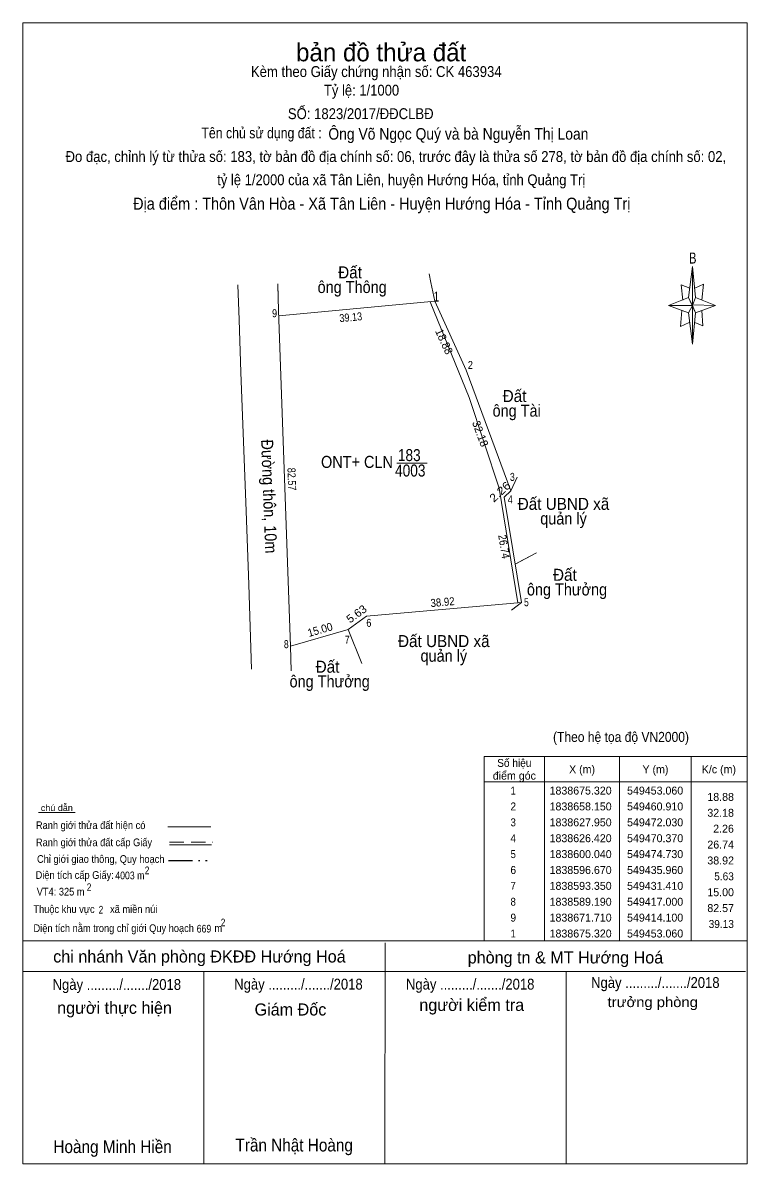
# Model space of a CAD drawing. Header units: metres. Extents: x 548442 to 550884, y 1838327 to 1839523.
# Drawn here: x 549350.2 to 549531.1, y 1838459.8 to 1838744.9 of the extents above; entities that cross this region are included whole.
import ezdxf
from ezdxf.enums import TextEntityAlignment as Align

# ---------------------------------------------------------------- set-up
doc = ezdxf.new("R2010")
doc.units = ezdxf.units.M
doc.header["$LTSCALE"] = 1.2
doc.linetypes.add('DASH_DOUBLE_DOT', pattern=[9.2, 5, -1.2, 0.3, -1.2, 0.3, -1.2])
doc.linetypes.add('MEDIUM_DASHED', pattern=[4.5, 3, -1.5])
for name, color, linetype, lineweight in [('15', 7, 'Continuous', 13), ('17', 7, 'Continuous', 13), ('28', 7, 'Continuous', 13), ('6', 7, 'Continuous', 13), ('63', 7, 'Continuous', 13), ('9', 7, 'Continuous', 13)]:
    doc.layers.add(name, color=color, linetype=linetype, lineweight=lineweight)
doc.layers.add('20', color=7, linetype='Continuous')

msp = doc.modelspace()

# ---------------------------------------------------------------- linework, layer by layer
at = {"layer": '15'}
for p, q in [((549451.86, 1838675.21), (549461.61, 1838651.28)), ((549461.61, 1838651.28), (549469.08, 1838628.61)), ((549443.54, 1838634.92), (549451.18, 1838634.92)), ((549469.08, 1838628.61), (549473.8, 1838599.96))]:
    msp.add_line(p, q, dxfattribs=at)
at = {"layer": '17'}
for p, q in [((549440.61, 1838459.79), (549440.65, 1838515.03)), ((549395.37, 1838459.83), (549395.41, 1838507.91)), ((549485.83, 1838459.75), (549485.87, 1838507.91))]:
    msp.add_line(p, q, dxfattribs=at)
at = {"layer": '28'}
for p, q in [((549516.37, 1838676.23), (549517.37, 1838684.03)), ((549516.37, 1838672.43), (549511.37, 1838674.23)), ((549518.17, 1838676.23), (549523.17, 1838674.23)), ((549518.17, 1838672.43), (549517.37, 1838664.63)), ((549519.77, 1838673.03), (549519.97, 1838669.23)), ((549519.97, 1838669.23), (549517.97, 1838670.03)), ((549354.07, 1838547.57), (549363.27, 1838547.57)), ((549386.37, 1838544.03), (549397.13, 1838544.03)), ((549386.77, 1838539.55), (549397.29, 1838539.55))]:
    msp.add_line(p, q, dxfattribs=at)
at = {"layer": '28', "linetype": 'MEDIUM_DASHED'}
msp.add_line((549386.77, 1838540.19), (549397.65, 1838540.19), dxfattribs=at)
at = {"layer": '28', "linetype": 'DASH_DOUBLE_DOT', "lineweight": 25}
msp.add_line((549386.57, 1838535.61), (549397.05, 1838535.61), dxfattribs=at)
at = {"layer": '28'}
for points in [[(549517.37, 1838684.03), (549518.17, 1838676.23), (549517.37, 1838674.23)], [(549517.37, 1838674.23), (549511.37, 1838674.23), (549516.37, 1838676.23), (549518.17, 1838672.43), (549523.17, 1838674.23), (549517.37, 1838674.43)], [(549517.37, 1838674.23), (549517.37, 1838664.63), (549516.37, 1838672.43)]]:
    msp.add_lwpolyline(points, close=True, dxfattribs=at)
for points in [[(549516.77, 1838678.63), (549514.57, 1838679.43), (549514.97, 1838675.63)], [(549517.97, 1838678.63), (549520.17, 1838679.63), (549519.77, 1838675.63)], [(549517.37, 1838674.23), (549516.37, 1838676.23), (549511.37, 1838674.23)], [(549517.37, 1838674.23), (549518.17, 1838672.43), (549523.17, 1838674.23)], [(549514.77, 1838673.03), (549514.37, 1838669.03), (549516.57, 1838670.03)]]:
    msp.add_lwpolyline(points, dxfattribs=at)
at = {"layer": '6'}
for p, q in [((549350.17, 1838515.55), (549531.05, 1838515.55)), ((549350.17, 1838507.91), (549530.65, 1838507.91)), ((549531.05, 1838459.87), (549350.17, 1838459.87))]:
    msp.add_line(p, q, dxfattribs=at)
at = {"layer": '63'}
for p, q in [((549414.05, 1838673.02), (549413.82, 1838679.67)), ((549404.17, 1838670.69), (549403.85, 1838679.42)), ((549404.17, 1838670.69), (549403.85, 1838679.42)), ((549414.05, 1838673.02), (549413.83, 1838679.32)), ((549453.06, 1838675.32), (549414.1, 1838671.71)), ((549417, 1838589.19), (549414.05, 1838673.02)), ((549404.65, 1838657.58), (549404.17, 1838670.69)), ((549404.65, 1838657.58), (549404.17, 1838670.69)), ((549472.03, 1838627.95), (549470.37, 1838626.42)), ((549472.03, 1838627.95), (549470.37, 1838626.42)), ((549472.03, 1838627.95), (549470.37, 1838626.42)), ((549470.37, 1838626.42), (549474.73, 1838600.04)), ((549407.29, 1838583.41), (549406.59, 1838604.53)), ((549474.73, 1838600.04), (549472.2, 1838598.19)), ((549431.41, 1838593.35), (549434.8, 1838584.83)), ((549417.16, 1838583.03), (549417, 1838589.19)), ((549417.16, 1838583.03), (549417, 1838589.19)), ((549417.16, 1838583.03), (549417, 1838589.19)), ((549480.43, 1838561.58), (549480.43, 1838515.55)), ((549499.21, 1838561.58), (549499.21, 1838515.55)), ((549517.1, 1838561.58), (549517.1, 1838515.55)), ((549465.4, 1838555.23), (549531.05, 1838555.23))]:
    msp.add_line(p, q, dxfattribs=at)
for points in [[(549451.62, 1838682.17), (549452.07, 1838680.03), (549453.06, 1838675.32)], [(549472.03, 1838627.95), (549460.91, 1838658.15), (549453.06, 1838675.32)], [(549453.06, 1838675.32), (549460.91, 1838658.15), (549472.03, 1838627.95), (549470.37, 1838626.42)], [(549406.59, 1838604.53), (549405.92, 1838622.88), (549404.65, 1838657.58)], [(549473.59, 1838631.39), (549472.03, 1838627.95), (549473.59, 1838631.39)], [(549473.59, 1838631.39), (549472.03, 1838627.95), (549473.59, 1838631.39)], [(549472.03, 1838627.95), (549473.59, 1838631.39), (549472.03, 1838627.95)], [(549473.14, 1838609.67), (549478.48, 1838612.44), (549473.66, 1838609.94), (549478.48, 1838612.44)], [(549473.66, 1838609.94), (549478.48, 1838612.44), (549473.66, 1838609.94)], [(549417, 1838589.19), (549431.41, 1838593.35), (549435.96, 1838596.67), (549474.73, 1838600.04)]]:
    msp.add_lwpolyline(points, dxfattribs=at)
msp.add_lwpolyline([(549465.4, 1838561.58), (549531.05, 1838561.58), (549531.05, 1838515.55), (549465.4, 1838515.55)], close=True, dxfattribs=at)
at = {"layer": '9'}
msp.add_lwpolyline([(549350.17, 1838744.89), (549531.05, 1838744.89), (549531.05, 1838459.87), (549350.17, 1838459.87)], close=True, dxfattribs=at)

# ---------------------------------------------------------------- texts
at = {"layer": '20', "width": 0.9}
msp.add_text('Địa điểm : Thôn Vân Hòa - Xã Tân Liên - Huyện Hướng Hóa - Tỉnh Quảng Trị                 ', height=3, dxfattribs=at).set_placement((549448.33, 1838698.21), align=Align.CENTER)
at = {"layer": '28'}
msp.add_text('bản đồ thửa đất', height=4.5, dxfattribs=at).set_placement((549439.65, 1838735.27), align=Align.CENTER)
msp.add_text('bản đồ thửa đất', height=4.5, dxfattribs=at).set_placement((549439.65, 1838735.27), align=Align.CENTER)
for s, height, width, p in [('Kèm theo Giấy chứng nhận số: CK 463934', 2.72, 0.9, (549438.425, 1838731.35)), ('Tỷ lệ: 1/1000', 2.7, 0.9, (549434.75, 1838726.71)), ('SỐ: 1823/2017/ĐĐCLBĐ', 2.72, 0.9, (549434.55, 1838720.83)), ('Tên chủ sử dụng đất :', 2.7, 0.85, (549409.78, 1838716.03)), ('Đo đạc, chỉnh lý từ thửa số: 183, tờ bản đồ địa chính số: 06, trước đây là thửa số 278, tờ bản đồ địa chính số: 02,', 2.72, 0.9, (549443.32, 1838710.12)), (' tỷ lệ 1/2000 của xã Tân Liên, huyện Hướng Hóa, tỉnh Quảng Trị', 2.7, 0.9, (549444.215, 1838704.33)), ('B', 2.755, 0.75, (549517.47, 1838684.75)), ('(Theo hệ tọa độ VN2000)', 2.5, 0.9, (549499.545, 1838565.24)), ('chú dẫn', 1.6, 1.05, (549358.665, 1838547.97)), ('Ranh giới thửa đất hiện có ', 1.92, 0.9, (549367.43, 1838543.47)), ('Ranh giới thửa đất cấp Giấy', 1.92, 0.9, (549367.94, 1838539.19)), ('Chỉ giới giao thông, Quy hoạch', 1.92, 0.9, (549369.625, 1838535.03)), ('Diện tích cấp Giấy: ', 1.92, 0.9, (549363.445, 1838531.03)), ('4003 m ', 1.92, 0.85, (549377.195, 1838530.93)), ('2', 1.92, 0.8, (549381.195, 1838532.19)), (' VT4: 325 m ', 1.92, 0.9, (549359.61, 1838526.87)), ('2', 1.92, 0.8, (549366.715, 1838527.99)), ('Thuộc khu vực      xã miền núi', 1.92, 0.9, (549368.29, 1838522.51)), ('2', 1.92, 0.8, (549369.675, 1838522.36)), ('Diện tích nằm trong chỉ giới Quy hoạch        m', 1.92, 0.9, (549376.395, 1838517.75)), ('2', 1.92, 0.8, (549400.175, 1838519.17)), ('669', 1.92, 0.85, (549395.4, 1838517.62))]:
    msp.add_text(s, height=height, dxfattribs=dict(at, width=width)).set_placement(p, align=Align.CENTER)
at = {"layer": '28', "width": 0.9}
msp.add_text('Ông Võ Ngọc Quý và bà Nguyễn Thị Loan', height=2.88, dxfattribs=at).set_placement((549426.47, 1838715.71))
at = {"layer": '6'}
for s, p in [('chi nhánh Văn phòng ĐKĐĐ Hướng Hoá', (549394.27, 1838510.13)), ('phòng tn & MT Hướng Hoá', (549485.67, 1838509.89)), ('người thực hiện', (549373.07, 1838497.31)), ('Giám Đốc', (549417, 1838496.89)), ('người kiểm tra', (549462.27, 1838498.03))]:
    msp.add_text(s, height=3.015, dxfattribs=at).set_placement(p, align=Align.CENTER)
for s, height, width, p in [('Ngày ........./......./2018', 2.71, 0.9, (549373.64, 1838503.29)), ('Ngày ........./......./2018', 2.71, 0.9, (549419, 1838503.37)), ('Ngày ........./......./2018', 2.71, 0.9, (549461.88, 1838503.37)), ('Ngày ........./......./2018', 2.71, 0.9, (549508.12, 1838503.77)), ('trưởng phòng', 2.51, 1.1, (549507.47, 1838498.99)), ('Hoàng Minh Hiền', 3.18, 0.9, (549372.585, 1838462.53)), ('Trần Nhật Hoàng', 3.176, 0.9, (549417.93, 1838462.93))]:
    msp.add_text(s, height=height, dxfattribs=dict(at, width=width)).set_placement(p, align=Align.CENTER)
at = {"layer": '63'}
for s, height, width, p in [('Đất ', 3, 0.95, (549432.41, 1838681.05)), ('ông Thông', 3, 0.9, (549432.41, 1838677.39)), ('Đất ', 3, 0.95, (549473.49, 1838650.16)), ('ông Tài', 3, 0.9, (549473.49, 1838646.5)), ('183', 3, 0.85, (549446.675, 1838635.39)), ('4003', 3, 0.85, (549446.92, 1838631.54)), ('Đất UBND xã', 3, 0.95, (549485.185, 1838623.22)), ('quản lý', 3, 0.9, (549485.19, 1838619.56)), ('Đất ', 3, 0.95, (549486.06, 1838605.49)), ('ông Thưởng', 3, 0.9, (549486.06, 1838601.83)), ('Đất UBND xã', 3, 0.95, (549455.295, 1838588.93)), ('quản lý', 3, 0.9, (549455.3, 1838585.27)), ('Đất ', 3, 0.95, (549426.79, 1838582.53)), ('ông Thưởng', 3, 0.9, (549426.79, 1838578.87)), ('Số hiệu', 1.984, 0.95, (549472.905, 1838559)), (' 1', 1.984, 0.85, (549472.29, 1838552.09)), (' 2', 1.984, 0.95, (549472.29, 1838548.13)), (' 3', 1.984, 0.9, (549472.295, 1838544.16)), (' 4', 1.984, 0.95, (549472.295, 1838540.19)), (' 5', 1.984, 0.9, (549472.295, 1838536.22)), (' 6', 1.984, 0.95, (549472.29, 1838532.25)), (' 7', 1.984, 0.9, (549472.295, 1838528.29)), (' 8', 1.984, 0.9, (549472.295, 1838524.32)), (' 9', 1.984, 0.95, (549472.29, 1838520.35)), (' 1', 1.984, 0.85, (549472.29, 1838516.38))]:
    msp.add_text(s, height=height, dxfattribs=dict(at, width=width)).set_placement(p, align=Align.CENTER)
for s, height, width, p in [(' 1', 2.5, 0.75, (549454.14, 1838675.25)), (' 9', 2, 0.85, (549413.66, 1838671.33)), (' 2', 2, 0.85, (549462.56, 1838658.4)), ('ONT+ CLN ', 3, 0.9, (549443.59, 1838633.7)), (' 3', 2, 0.8, (549473.01, 1838630.45)), (' 4', 2, 0.85, (549472.51, 1838624.81)), (' 5', 2, 0.8, (549476.52, 1838599.14)), (' 6', 2, 0.85, (549437.21, 1838593.99)), (' 7', 2, 0.8, (549431.77, 1838589.78)), (' 8', 2, 0.8, (549416.56, 1838588.66)), ('5.63', 1.984, 0.95, (549527.73, 1838530.67)), ('39.13', 1.984, 0.95, (549527.74, 1838518.76))]:
    msp.add_text(s, height=height, dxfattribs=dict(at, width=width)).set_placement(p, align=Align.RIGHT)
for s, height, rotation, width, p in [('39.13', 2, 5.294, 0.85, (549432.148, 1838670.351)), ('Đường thôn, 10m', 3, 272.097, 0.9, (549410.185, 1838626.52)), ('82.57', 2, 272.013, 0.85, (549416.342, 1838630.865)), ('2.26', 2, 42.666, 1.15, (549469.997, 1838627.005)), ('26.74', 2, 279.385, 0.9, (549469.37, 1838613.873)), ('38.92', 2, 4.968, 0.9, (549455.063, 1838599.178)), ('5.63', 2, 36.117, 1.05, (549434.091, 1838596.412)), ('15.00', 2, 16.103, 0.95, (549424.668, 1838592.326))]:
    msp.add_text(s, height=height, rotation=rotation, dxfattribs=dict(at, width=width)).set_placement(p, align=Align.CENTER)
for s, rotation, p in [('18.88', 294.57, (549454.455, 1838664.861)), ('32.18', 290.214, (549463.469, 1838641.901))]:
    msp.add_text(s, height=2, rotation=rotation, dxfattribs=at).set_placement(p, align=Align.CENTER)
for s, p in [('điểm góc', (549472.915, 1838555.82)), ('X (m)', (549489.825, 1838557.41)), ('Y (m)', (549508.15, 1838557.41)), ('K/c (m)', (549523.99, 1838557.41)), ('1838675.320', (549489.46, 1838552.09)), ('549453.060', (549508.07, 1838552.09)), ('1838658.150', (549489.46, 1838548.13)), ('549460.910', (549508.07, 1838548.13)), ('1838627.950', (549489.46, 1838544.16)), ('549472.030', (549508.07, 1838544.16)), ('1838626.420', (549489.46, 1838540.19)), ('549470.370', (549508.07, 1838540.19)), ('1838600.040', (549489.46, 1838536.22)), ('549474.730', (549508.07, 1838536.22)), ('1838596.670', (549489.46, 1838532.25)), ('549435.960', (549508.07, 1838532.25)), ('1838593.350', (549489.46, 1838528.29)), ('549431.410', (549508.07, 1838528.29)), ('1838589.190', (549489.46, 1838524.32)), ('549417.000', (549508.07, 1838524.32)), ('1838671.710', (549489.46, 1838520.35)), ('549414.100', (549508.07, 1838520.35)), ('1838675.320', (549489.46, 1838516.38)), ('549453.060', (549508.07, 1838516.38))]:
    msp.add_text(s, height=1.984, dxfattribs=at).set_placement(p, align=Align.CENTER)
for s, p in [('18.88', (549527.75, 1838550.51)), ('32.18', (549527.75, 1838546.54)), ('2.26', (549527.73, 1838542.57)), ('26.74', (549527.75, 1838538.6)), ('38.92', (549527.75, 1838534.63)), ('15.00', (549527.75, 1838526.7)), ('82.57', (549527.75, 1838522.73))]:
    msp.add_text(s, height=1.984, dxfattribs=at).set_placement(p, align=Align.RIGHT)

doc.saveas('drawing.dxf')
